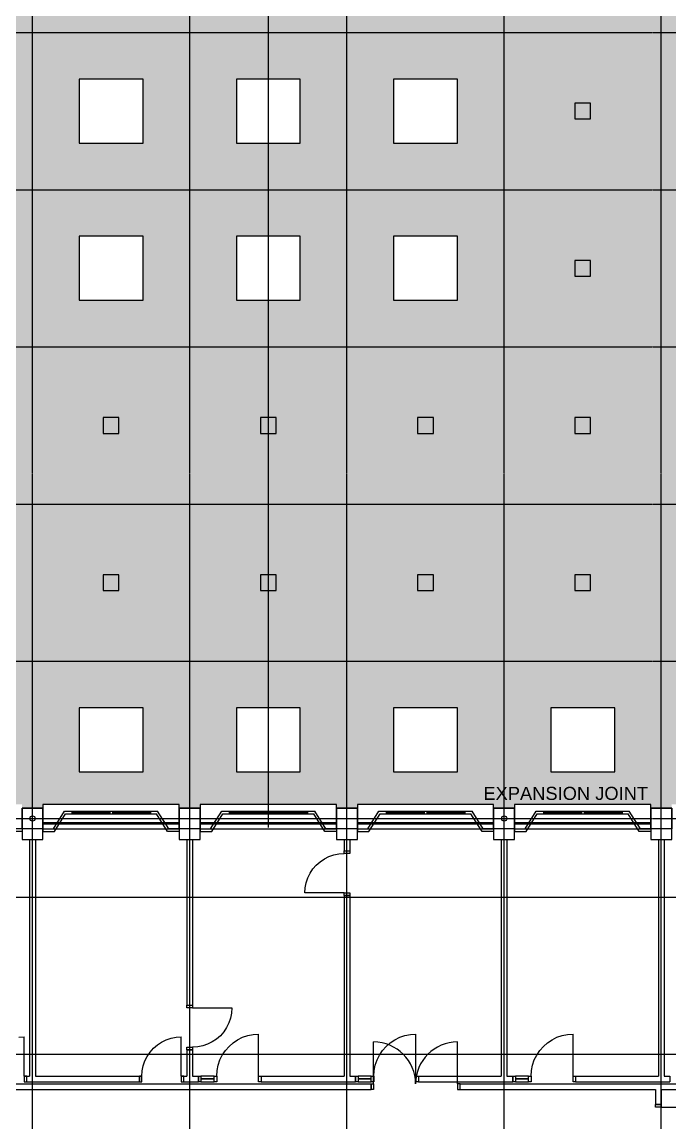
# Model space of a CAD drawing. Header units: millimetres. Extents: x -49883 to 118742, y -18440 to 67826.
# Drawn here: x -5733 to 6632, y 3965 to 24976 of the extents above; entities that cross this region are included whole.
import ezdxf

# ---------------------------------------------------------------- set-up
doc = ezdxf.new("R2010")
doc.units = ezdxf.units.MM
doc.linetypes.add('PCENTRE', pattern=[50.8, 31.75, -6.35, 6.35, -6.35])
doc.linetypes.add('PCENTRE2', pattern=[28.575, 19.05, -3.175, 3.175, -3.175])
for name, color, linetype in [('Boundaries_and_building_grids', 140, 'PCENTRE2'), ('Fourth Floor - Doors Windows and Openings', 1, 'Continuous'), ('Fourth Floor - Hatch', 1, 'Continuous'), ('Fourth Floor - Roofs', 2, 'Continuous'), ('Fourth Floor - Structural Members', 5, 'Continuous'), ('Fourth Floor - Text and Leaders', 1, 'Continuous'), ('Fourth Floor - Walls', 3, 'Continuous'), ('Third Floor - Doors Windows and Openings', 1, 'Continuous'), ('Third Floor - Railings', 2, 'Continuous'), ('Third Floor - Structural Members', 5, 'Continuous'), ('Third Floor - Walls', 3, 'Continuous')]:
    doc.layers.add(name, color=color, linetype=linetype)
doc.styles.add('Arial1', font='arial.ttf')

msp = doc.modelspace()

# ---------------------------------------------------------------- hatches: boundary and pattern name
at = {"layer": 'Fourth Floor - Hatch', "linetype": 'Continuous', "lineweight": -3}
h = msp.add_hatch(dxfattribs=at)
h.set_pattern_fill('DOTS', color=8, scale=75, angle=30, style=0)
h.paths.add_polyline_path([(-14933, 37176), (12867, 37176), (12867, 10046), (9667, 10046), (9667, 9976), (9267, 9976), (9267, 10046), (6667, 10046), (6667, 9976), (6267, 9976), (6267, 10046), (3667, 10046), (3667, 9976), (3267, 9976), (3267, 10046), (667, 10046), (667, 9976), (267, 9976), (267, 10046), (-2333, 10046), (-2333, 9976), (-2733, 9976), (-2733, 10046), (-5333, 10046), (-5333, 9976), (-5733, 9976), (-5733, 10046), (-8333, 10046), (-8333, 9976), (-8733, 9976), (-8733, 10046), (-11333, 10046), (-11333, 9976), (-11733, 9976), (-11733, 10046), (-14933, 10046)])
h.paths.add_polyline_path([(-13643, 11886), (-13643, 10666), (-12423, 10666), (-12423, 11886)])
h.paths.add_polyline_path([(-10643, 11886), (-10643, 10666), (-9423, 10666), (-9423, 11886)])
h.paths.add_polyline_path([(-7643, 11886), (-7643, 10666), (-6423, 10666), (-6423, 11886)])
h.paths.add_polyline_path([(-4643, 11886), (-4643, 10666), (-3423, 10666), (-3423, 11886)])
h.paths.add_polyline_path([(-1643, 11886), (-1643, 10666), (-423, 10666), (-423, 11886)])
h.paths.add_polyline_path([(1357, 11886), (1357, 10666), (2577, 10666), (2577, 11886)])
h.paths.add_polyline_path([(4357, 11886), (4357, 10666), (5577, 10666), (5577, 11886)])
h.paths.add_polyline_path([(7357, 11886), (7357, 10666), (8577, 10666), (8577, 11886)])
h.paths.add_polyline_path([(10357, 11886), (10357, 10666), (11577, 10666), (11577, 11886)])
h.paths.add_polyline_path([(10357, 14886), (10357, 13666), (11577, 13666), (11577, 14886)])
h.paths.add_polyline_path([(10357, 17886), (10357, 16666), (11577, 16666), (11577, 17886)])
h.paths.add_polyline_path([(10357, 20886), (10357, 19666), (11577, 19666), (11577, 20886)])
h.paths.add_polyline_path([(10357, 23886), (10357, 22666), (11577, 22666), (11577, 23886)])
h.paths.add_polyline_path([(10357, 26886), (10357, 25666), (11577, 25666), (11577, 26886)])
h.paths.add_polyline_path([(10357, 29886), (10357, 28666), (11577, 28666), (11577, 29886)])
h.paths.add_polyline_path([(10357, 32886), (10357, 31666), (11577, 31666), (11577, 32886)])
h.paths.add_polyline_path([(10357, 35886), (10357, 34666), (11577, 34666), (11577, 35886)])
h.paths.add_polyline_path([(7357, 35886), (7357, 34666), (8577, 34666), (8577, 35886)])
h.paths.add_polyline_path([(4357, 35886), (4357, 34666), (5577, 34666), (5577, 35886)])
h.paths.add_polyline_path([(1357, 35886), (1357, 34666), (2577, 34666), (2577, 35886)])
h.paths.add_polyline_path([(-1643, 35886), (-1643, 34666), (-423, 34666), (-423, 35886)])
h.paths.add_polyline_path([(-4643, 35886), (-4643, 34666), (-3423, 34666), (-3423, 35886)])
h.paths.add_polyline_path([(-7643, 35886), (-7643, 34666), (-6423, 34666), (-6423, 35886)])
h.paths.add_polyline_path([(-10643, 35886), (-10643, 34666), (-9423, 34666), (-9423, 35886)])
h.paths.add_polyline_path([(-13643, 35886), (-13643, 34666), (-12423, 34666), (-12423, 35886)])
h.paths.add_polyline_path([(-13643, 32886), (-13643, 31666), (-12423, 31666), (-12423, 32886)])
h.paths.add_polyline_path([(-13643, 29886), (-13643, 28666), (-12423, 28666), (-12423, 29886)])
h.paths.add_polyline_path([(-13643, 26886), (-13643, 25666), (-12423, 25666), (-12423, 26886)])
h.paths.add_polyline_path([(-13643, 23886), (-13643, 22666), (-12423, 22666), (-12423, 23886)])
h.paths.add_polyline_path([(-13643, 20886), (-13643, 19666), (-12423, 19666), (-12423, 20886)])
h.paths.add_polyline_path([(-13643, 17886), (-13643, 16666), (-12423, 16666), (-12423, 17886)])
h.paths.add_polyline_path([(-13643, 14886), (-13643, 13666), (-12423, 13666), (-12423, 14886)])
h.paths.add_polyline_path([(-4643, 26886), (-4643, 25666), (-3423, 25666), (-3423, 26886)])
h.paths.add_polyline_path([(-1643, 26886), (-1643, 25666), (-423, 25666), (-423, 26886)])
h.paths.add_polyline_path([(1357, 26886), (1357, 25666), (2577, 25666), (2577, 26886)])
h.paths.add_polyline_path([(-4643, 23886), (-4643, 22666), (-3423, 22666), (-3423, 23886)])
h.paths.add_polyline_path([(-1643, 23886), (-1643, 22666), (-423, 22666), (-423, 23886)])
h.paths.add_polyline_path([(1357, 23886), (1357, 22666), (2577, 22666), (2577, 23886)])
h.paths.add_polyline_path([(-4643, 20886), (-4643, 19666), (-3423, 19666), (-3423, 20886)])
h.paths.add_polyline_path([(-1643, 20886), (-1643, 19666), (-423, 19666), (-423, 20886)])
h.paths.add_polyline_path([(1357, 20886), (1357, 19666), (2577, 19666), (2577, 20886)])

# ---------------------------------------------------------------- linework, layer by layer
at = {"layer": 'Boundaries_and_building_grids', "color": 140, "linetype": 'PCENTRE', "lineweight": -3}
for p, q in [((-5533, -11774), (-5533, 60112)), ((-2533, -11774), (-2533, 60118)), ((467, -11774), (467, 60123)), ((3467, -11774), (3467, 60129)), ((6467, -11774), (6467, 60134)), ((-49883, 24776), (47817, 24776)), ((-49883, 21776), (47817, 21776)), ((-49883, 18776), (47817, 18776)), ((-49883, 15776), (47817, 15776)), ((-49883, 12776), (47817, 12776)), ((-49883, 9776), (47817, 9776)), ((-27283, 8276), (25217, 8276)), ((-27283, 5276), (25217, 5276))]:
    msp.add_line(p, q, dxfattribs=at)
at = {"layer": 'Fourth Floor - Doors Windows and Openings', "color": 1, "linetype": 'Continuous'}
for p, q in [((-2733, 9695, 13800), (-5333, 9695, 13800)), ((-5333, 9675, 13800), (-2733, 9675, 13800)), ((267, 9695, 13800), (-2333, 9695, 13800)), ((-2333, 9675, 13800), (267, 9675, 13800)), ((3267, 9695, 13800), (667, 9695, 13800)), ((667, 9675, 13800), (3267, 9675, 13800)), ((6267, 9695, 13800), (3667, 9695, 13800)), ((3667, 9675, 13800), (6267, 9675, 13800)), ((977, 4711, 13800), (977, 5511, 13800)), ((2577, 4711, 13800), (2577, 5511, 13800)), ((6467, 4268, 13800), (7267, 4268, 13800))]:
    msp.add_line(p, q, dxfattribs=at)
at = {"layer": 'Fourth Floor - Doors Windows and Openings', "color": 1, "linetype": 'Continuous', "elevation": 13800}
for points in [[(-2733, 10046), (-5333, 10046), (-5333, 9576), (-2733, 9576), (-2733, 10046)], [(267, 10046), (-2333, 10046), (-2333, 9576), (267, 9576), (267, 10046)], [(3267, 10046), (667, 10046), (667, 9576), (3267, 9576), (3267, 10046)], [(6267, 10046), (3667, 10046), (3667, 9576), (6267, 9576), (6267, 10046)], [(977, 4601), (927, 4601), (927, 4711), (977, 4711), (977, 4601)], [(2577, 4601), (2627, 4601), (2627, 4711), (2577, 4711), (2577, 4601)], [(6357, 4268), (6357, 4318), (6467, 4318), (6467, 4268), (6357, 4268)]]:
    msp.add_lwpolyline(points, dxfattribs=at)
at = {"layer": 'Fourth Floor - Doors Windows and Openings', "color": 1, "linetype": 'Continuous'}
for centre, start, end in [((977, 4711, 13800), 0, 90), ((2577, 4711, 13800), 90, 180), ((6467, 4268, 13800), 270, 0)]:
    msp.add_arc(centre, 800, start, end, dxfattribs=at)
at = {"layer": 'Fourth Floor - Roofs', "color": 1, "linetype": 'Continuous', "lineweight": -3}
msp.add_line((-1033, 37176, 13800), (-1033, 9601, 13800), dxfattribs=at)
at = {"layer": 'Fourth Floor - Roofs', "color": 1, "linetype": 'Continuous', "lineweight": -3, "elevation": 13800}
for points in [[(-4643, 23886), (-4643, 22666), (-3423, 22666), (-3423, 23886)], [(-1643, 23886), (-1643, 22666), (-423, 22666), (-423, 23886)], [(1357, 23886), (1357, 22666), (2577, 22666), (2577, 23886)], [(4817, 23426), (4817, 23126), (5117, 23126), (5117, 23426)], [(-4643, 20886), (-4643, 19666), (-3423, 19666), (-3423, 20886)], [(-1643, 20886), (-1643, 19666), (-423, 19666), (-423, 20886)], [(1357, 20886), (1357, 19666), (2577, 19666), (2577, 20886)], [(4817, 20426), (4817, 20126), (5117, 20126), (5117, 20426)], [(-4183, 17426), (-4183, 17126), (-3883, 17126), (-3883, 17426)], [(-1183, 17426), (-1183, 17126), (-883, 17126), (-883, 17426)], [(1817, 17426), (1817, 17126), (2117, 17126), (2117, 17426)], [(4817, 17426), (4817, 17126), (5117, 17126), (5117, 17426)], [(-4183, 14426), (-4183, 14126), (-3883, 14126), (-3883, 14426)], [(-1183, 14426), (-1183, 14126), (-883, 14126), (-883, 14426)], [(1817, 14426), (1817, 14126), (2117, 14126), (2117, 14426)], [(4817, 14426), (4817, 14126), (5117, 14126), (5117, 14426)], [(-4643, 11886), (-4643, 10666), (-3423, 10666), (-3423, 11886)], [(-1643, 11886), (-1643, 10666), (-423, 10666), (-423, 11886)], [(1357, 11886), (1357, 10666), (2577, 10666), (2577, 11886)], [(4357, 11886), (4357, 10666), (5577, 10666), (5577, 11886)]]:
    msp.add_lwpolyline(points, close=True, dxfattribs=at)
at = {"layer": 'Fourth Floor - Structural Members', "color": 5, "linetype": 'Continuous', "lineweight": -3, "elevation": 13800}
for points in [[(-5333, 9576), (-5733, 9576), (-5733, 9976), (-5333, 9976), (-5333, 9576)], [(-2333, 9576), (-2733, 9576), (-2733, 9976), (-2333, 9976), (-2333, 9576)], [(667, 9576), (267, 9576), (267, 9976), (667, 9976), (667, 9576)], [(3667, 9576), (3267, 9576), (3267, 9976), (3667, 9976), (3667, 9576)], [(6667, 9576), (6267, 9576), (6267, 9976), (6667, 9976), (6667, 9576)]]:
    msp.add_lwpolyline(points, dxfattribs=at)
at = {"layer": 'Fourth Floor - Structural Members', "color": 5, "linetype": 'Continuous', "lineweight": -3}
for centre in [(-5533, 9776, 13800), (3467, 9776, 13800)]:
    msp.add_circle(centre, 50, dxfattribs=at)
at = {"layer": 'Fourth Floor - Walls', "color": 2, "linetype": 'Continuous'}
for p, q in [((-10108, 4711, 13800), (927, 4711, 13800)), ((927, 4711, 13800), (927, 4601, 13800)), ((2627, 4711, 13800), (12412, 4711, 13800)), ((-13033, 4601, 13800), (927, 4601, 13800)), ((2627, 4601, 13800), (6357, 4601, 13800)), ((6357, 4601, 13800), (6357, 4318, 13800)), ((6467, 4601, 13800), (8247, 4601, 13800)), ((6467, 4601, 13800), (6467, 4318, 13800)), ((6467, 4318, 13800), (6357, 4318, 13800))]:
    msp.add_line(p, q, dxfattribs=at)
at = {"layer": 'Third Floor - Doors Windows and Openings'}
for p, q in [((37, 9005, 10350), (125, 9049, 10350)), ((125, 9049, 10350), (218, 9080, 10350)), ((218, 9080, 10350), (314, 9099, 10350)), ((314, 9099, 10350), (412, 9106, 10350)), ((-183, 8812, 10350), (-118, 8886, 10350)), ((-118, 8886, 10350), (-44, 8951, 10350)), ((-44, 8951, 10350), (37, 9005, 10350)), ((-312, 8550, 10350), (-281, 8643, 10350)), ((-281, 8643, 10350), (-237, 8731, 10350)), ((-237, 8731, 10350), (-183, 8812, 10350)), ((-338, 8356, 10350), (-331, 8454, 10350)), ((-331, 8454, 10350), (-312, 8550, 10350)), ((-1728, 6161, 10350), (-1734, 6063, 10350)), ((-1753, 5967, 10350), (-1785, 5874, 10350)), ((-1734, 6063, 10350), (-1753, 5967, 10350)), ((-1883, 5704, 10350), (-1947, 5630, 10350)), ((-1828, 5786, 10350), (-1883, 5704, 10350)), ((-1785, 5874, 10350), (-1828, 5786, 10350)), ((-5791, 5604, 10350), (-5694, 5611, 10350)), ((-3150, 5456, 10350), (-3069, 5510, 10350)), ((-3069, 5510, 10350), (-2981, 5554, 10350)), ((-2981, 5554, 10350), (-2888, 5585, 10350)), ((-2888, 5585, 10350), (-2791, 5604, 10350)), ((-2791, 5604, 10350), (-2694, 5611, 10350)), ((-2191, 5468, 10350), (-2284, 5436, 10350)), ((-2103, 5511, 10350), (-2191, 5468, 10350)), ((-2021, 5566, 10350), (-2103, 5511, 10350)), ((-1947, 5630, 10350), (-2021, 5566, 10350)), ((-1783, 5426, 10350), (-1705, 5495, 10350)), ((-1705, 5495, 10350), (-1618, 5554, 10350)), ((-1618, 5554, 10350), (-1524, 5600, 10350)), ((-1524, 5600, 10350), (-1425, 5633, 10350)), ((-1425, 5633, 10350), (-1322, 5654, 10350)), ((-1322, 5654, 10350), (-1218, 5661, 10350)), ((1217, 5426, 10350), (1295, 5495, 10350)), ((1295, 5495, 10350), (1382, 5554, 10350)), ((1382, 5554, 10350), (1476, 5600, 10350)), ((1476, 5600, 10350), (1575, 5633, 10350)), ((1575, 5633, 10350), (1678, 5654, 10350)), ((1678, 5654, 10350), (1782, 5661, 10350)), ((4217, 5426, 10350), (4295, 5495, 10350)), ((4295, 5495, 10350), (4382, 5554, 10350)), ((4382, 5554, 10350), (4476, 5600, 10350)), ((4476, 5600, 10350), (4575, 5633, 10350)), ((4575, 5633, 10350), (4678, 5654, 10350)), ((4678, 5654, 10350), (4782, 5661, 10350)), ((-3343, 5236, 10350), (-3289, 5317, 10350)), ((-3289, 5317, 10350), (-3224, 5391, 10350)), ((-3224, 5391, 10350), (-3150, 5456, 10350)), ((-2380, 5417, 10350), (-2478, 5411, 10350)), ((-2284, 5436, 10350), (-2380, 5417, 10350)), ((-1957, 5167, 10350), (-1911, 5261, 10350)), ((-1911, 5261, 10350), (-1852, 5348, 10350)), ((-1852, 5348, 10350), (-1783, 5426, 10350)), ((1043, 5167, 10350), (1089, 5261, 10350)), ((1089, 5261, 10350), (1148, 5348, 10350)), ((1148, 5348, 10350), (1217, 5426, 10350)), ((4043, 5167, 10350), (4089, 5261, 10350)), ((4089, 5261, 10350), (4148, 5348, 10350)), ((4148, 5348, 10350), (4217, 5426, 10350)), ((-3437, 4959, 10350), (-3418, 5055, 10350)), ((-3418, 5055, 10350), (-3386, 5148, 10350)), ((-3386, 5148, 10350), (-3343, 5236, 10350)), ((-2011, 4965, 10350), (-1991, 5068, 10350)), ((-1991, 5068, 10350), (-1957, 5167, 10350)), ((989, 4965, 10350), (1009, 5068, 10350)), ((1009, 5068, 10350), (1043, 5167, 10350)), ((3989, 4965, 10350), (4009, 5068, 10350)), ((4009, 5068, 10350), (4043, 5167, 10350)), ((-3444, 4861, 10350), (-3437, 4959, 10350)), ((-2018, 4861, 10350), (-2011, 4965, 10350)), ((982, 4861, 10350), (989, 4965, 10350)), ((3982, 4861, 10350), (3989, 4965, 10350))]:
    msp.add_line(p, q, dxfattribs=at)
at = {"layer": 'Third Floor - Doors Windows and Openings', "linetype": 'Continuous'}
for p, q in [((412, 8356, 10350), (-338, 8356, 10350)), ((-2478, 6161, 10350), (-1728, 6161, 10350)), ((-5694, 4861, 10350), (-5694, 5611, 10350)), ((-2694, 4861, 10350), (-2694, 5611, 10350)), ((-1218, 4861, 10350), (-1218, 5661, 10350)), ((1782, 4861, 10350), (1782, 5661, 10350)), ((4782, 4861, 10350), (4782, 5661, 10350)), ((-2068, 4861, 10350), (-2318, 4861, 10350)), ((932, 4861, 10350), (682, 4861, 10350)), ((3932, 4861, 10350), (3682, 4861, 10350)), ((-2318, 4811, 10350), (-2068, 4811, 10350)), ((-2068, 4801, 10350), (-2318, 4801, 10350)), ((-2318, 4751, 10350), (-2068, 4751, 10350)), ((682, 4811, 10350), (932, 4811, 10350)), ((932, 4801, 10350), (682, 4801, 10350)), ((682, 4751, 10350), (932, 4751, 10350)), ((3682, 4811, 10350), (3932, 4811, 10350)), ((3932, 4801, 10350), (3682, 4801, 10350)), ((3682, 4751, 10350), (3932, 4751, 10350))]:
    msp.add_line(p, q, dxfattribs=at)
at = {"layer": 'Third Floor - Doors Windows and Openings', "linetype": 'Continuous', "elevation": 10350}
for points in [[(522, 9106), (412, 9106), (412, 9156), (522, 9156), (522, 9106)], [(522, 8306), (412, 8306), (412, 8356), (522, 8356), (522, 8306)], [(-2588, 6211), (-2478, 6211), (-2478, 6161), (-2588, 6161), (-2588, 6211)], [(-2588, 5411), (-2478, 5411), (-2478, 5361), (-2588, 5361), (-2588, 5411)], [(-5644, 4751), (-5644, 4861), (-5694, 4861), (-5694, 4751), (-5644, 4751)], [(-3444, 4751), (-3444, 4861), (-3494, 4861), (-3494, 4751), (-3444, 4751)], [(-2644, 4751), (-2644, 4861), (-2694, 4861), (-2694, 4751), (-2644, 4751)], [(-2318, 4861), (-2318, 4751), (-2368, 4751), (-2368, 4861), (-2318, 4861)], [(-2018, 4861), (-2018, 4751), (-2068, 4751), (-2068, 4861), (-2018, 4861)], [(-1168, 4861), (-1168, 4751), (-1218, 4751), (-1218, 4861), (-1168, 4861)], [(682, 4861), (682, 4751), (632, 4751), (632, 4861), (682, 4861)], [(982, 4861), (982, 4751), (932, 4751), (932, 4861), (982, 4861)], [(1832, 4861), (1832, 4751), (1782, 4751), (1782, 4861), (1832, 4861)], [(3682, 4861), (3682, 4751), (3632, 4751), (3632, 4861), (3682, 4861)], [(3982, 4861), (3982, 4751), (3932, 4751), (3932, 4861), (3982, 4861)], [(4832, 4861), (4832, 4751), (4782, 4751), (4782, 4861), (4832, 4861)]]:
    msp.add_lwpolyline(points, dxfattribs=at)
at = {"layer": 'Third Floor - Railings', "linetype": 'Continuous'}
for p, q in [((-5133, 9576, 10350), (-4921, 9913, 10350)), ((-4921, 9913, 10350), (-3145, 9913, 10350)), ((-4783, 9913, 10350), (-4783, 9863, 10350)), ((-4783, 9888, 10350), (-4058, 9888, 10350)), ((-4058, 9913, 10350), (-4058, 9863, 10350)), ((-4008, 9913, 10350), (-4008, 9863, 10350)), ((-4008, 9888, 10350), (-3283, 9888, 10350)), ((-3283, 9913, 10350), (-3283, 9863, 10350)), ((-2933, 9576, 10350), (-3145, 9913, 10350)), ((-2133, 9576, 10350), (-1921, 9913, 10350)), ((-1921, 9913, 10350), (-145, 9913, 10350)), ((-1783, 9913, 10350), (-1783, 9863, 10350)), ((-1783, 9888, 10350), (-1058, 9888, 10350)), ((-1058, 9913, 10350), (-1058, 9863, 10350)), ((-1008, 9913, 10350), (-1008, 9863, 10350)), ((-1008, 9888, 10350), (-283, 9888, 10350)), ((-283, 9913, 10350), (-283, 9863, 10350)), ((67, 9576, 10350), (-145, 9913, 10350)), ((867, 9576, 10350), (1079, 9913, 10350)), ((1079, 9913, 10350), (2855, 9913, 10350)), ((1217, 9913, 10350), (1217, 9863, 10350)), ((1217, 9888, 10350), (1942, 9888, 10350)), ((1942, 9913, 10350), (1942, 9863, 10350)), ((1992, 9913, 10350), (1992, 9863, 10350)), ((1992, 9888, 10350), (2717, 9888, 10350)), ((2717, 9913, 10350), (2717, 9863, 10350)), ((3067, 9576, 10350), (2855, 9913, 10350)), ((3867, 9576, 10350), (4079, 9913, 10350)), ((4079, 9913, 10350), (5855, 9913, 10350)), ((4217, 9913, 10350), (4217, 9863, 10350)), ((4217, 9888, 10350), (4942, 9888, 10350)), ((4942, 9913, 10350), (4942, 9863, 10350)), ((4992, 9913, 10350), (4992, 9863, 10350)), ((4992, 9888, 10350), (5717, 9888, 10350)), ((5717, 9913, 10350), (5717, 9863, 10350)), ((6067, 9576, 10350), (5855, 9913, 10350)), ((-5112, 9526, 10350), (-4900, 9863, 10350)), ((-4900, 9863, 10350), (-3166, 9863, 10350)), ((-2954, 9526, 10350), (-3166, 9863, 10350)), ((-2112, 9526, 10350), (-1900, 9863, 10350)), ((-1900, 9863, 10350), (-166, 9863, 10350)), ((46, 9526, 10350), (-166, 9863, 10350)), ((888, 9526, 10350), (1100, 9863, 10350)), ((1100, 9863, 10350), (2834, 9863, 10350)), ((3046, 9526, 10350), (2834, 9863, 10350)), ((3888, 9526, 10350), (4100, 9863, 10350)), ((4100, 9863, 10350), (5834, 9863, 10350)), ((6046, 9526, 10350), (5834, 9863, 10350)), ((-5733, 9526, 10350), (-5954, 9526, 10350)), ((-5733, 9576, 10350), (-5933, 9576, 10350)), ((-5733, 9576, 10350), (-5733, 9526, 10350)), ((-5333, 9576, 10350), (-5333, 9526, 10350)), ((-5333, 9576, 10350), (-5133, 9576, 10350)), ((-5333, 9526, 10350), (-5112, 9526, 10350)), ((-2733, 9526, 10350), (-2954, 9526, 10350)), ((-2733, 9576, 10350), (-2933, 9576, 10350)), ((-2733, 9576, 10350), (-2733, 9526, 10350)), ((-2333, 9576, 10350), (-2133, 9576, 10350)), ((-2333, 9576, 10350), (-2333, 9526, 10350)), ((-2333, 9526, 10350), (-2112, 9526, 10350)), ((267, 9526, 10350), (46, 9526, 10350)), ((267, 9576, 10350), (67, 9576, 10350)), ((267, 9576, 10350), (267, 9526, 10350)), ((667, 9576, 10350), (667, 9526, 10350)), ((667, 9576, 10350), (867, 9576, 10350)), ((667, 9526, 10350), (888, 9526, 10350)), ((3267, 9526, 10350), (3046, 9526, 10350)), ((3267, 9576, 10350), (3067, 9576, 10350)), ((3267, 9576, 10350), (3267, 9526, 10350)), ((3667, 9576, 10350), (3867, 9576, 10350)), ((3667, 9576, 10350), (3667, 9526, 10350)), ((3667, 9526, 10350), (3888, 9526, 10350)), ((6267, 9526, 10350), (6046, 9526, 10350)), ((6267, 9576, 10350), (6067, 9576, 10350)), ((6267, 9576, 10350), (6267, 9526, 10350))]:
    msp.add_line(p, q, dxfattribs=at)
at = {"layer": 'Third Floor - Structural Members', "color": 5, "linetype": 'Continuous', "elevation": 10350}
for points in [[(-5733, 9976), (-5733, 9376), (-5333, 9376), (-5333, 9976)], [(-2733, 9376), (-2333, 9376), (-2333, 9976), (-2733, 9976)], [(267, 9976), (267, 9376), (667, 9376), (667, 9976)], [(3667, 9376), (3667, 9976), (3267, 9976), (3267, 9376)], [(6667, 9376), (6667, 9976), (6267, 9976), (6267, 9376)]]:
    msp.add_lwpolyline(points, close=True, dxfattribs=at)
for points in [[(-5588, 9376), (-5478, 9376)], [(-2588, 9376), (-2478, 9376)], [(3412, 9376), (3522, 9376)], [(6412, 9376), (6522, 9376)]]:
    msp.add_lwpolyline(points, dxfattribs=at)
at = {"layer": 'Third Floor - Structural Members', "color": 5, "linetype": 'Continuous', "lineweight": -3}
for centre in [(-5533, 9776, 10350), (3467, 9776, 10350)]:
    msp.add_circle(centre, 50, dxfattribs=at)
at = {"layer": 'Third Floor - Walls', "color": 2, "linetype": 'Continuous'}
for p, q in [((-5588, 9376, 10350), (-5588, 4861, 10350)), ((-5478, 9376, 10350), (-5478, 4861, 10350)), ((-2588, 9376, 10350), (-2588, 6211, 10350)), ((-2478, 9376, 10350), (-2478, 6211, 10350)), ((412, 9376, 10350), (522, 9376, 10350)), ((412, 9376, 10350), (412, 9156, 10350)), ((522, 9376, 10350), (522, 9156, 10350)), ((3412, 9376, 10350), (3412, 4861, 10350)), ((3522, 9376, 10350), (3522, 4861, 10350)), ((6412, 9376, 10350), (6412, 4861, 10350)), ((6522, 9376, 10350), (6522, 4861, 10350)), ((412, 9156, 10350), (522, 9156, 10350)), ((412, 8306, 10350), (522, 8306, 10350)), ((412, 8306, 10350), (412, 4861, 10350)), ((522, 8306, 10350), (522, 4861, 10350)), ((-2588, 6211, 10350), (-2478, 6211, 10350)), ((-2588, 5361, 10350), (-2588, 4861, 10350)), ((-2588, 5361, 10350), (-2478, 5361, 10350)), ((-2478, 5361, 10350), (-2478, 4861, 10350)), ((-5694, 4861, 10350), (-5588, 4861, 10350)), ((-5644, 4751, 10350), (-5644, 4861, 10350)), ((-5478, 4861, 10350), (-3444, 4861, 10350)), ((-3494, 4751, 10350), (-3494, 4861, 10350)), ((-2694, 4861, 10350), (-2588, 4861, 10350)), ((-2644, 4751, 10350), (-2644, 4861, 10350)), ((-2478, 4861, 10350), (-2368, 4861, 10350)), ((-2368, 4861, 10350), (-2368, 4751, 10350)), ((-1168, 4861, 10350), (-1168, 4751, 10350)), ((-1168, 4861, 10350), (412, 4861, 10350)), ((522, 4861, 10350), (632, 4861, 10350)), ((632, 4861, 10350), (632, 4751, 10350)), ((1832, 4861, 10350), (1832, 4751, 10350)), ((1832, 4861, 10350), (3412, 4861, 10350)), ((3522, 4861, 10350), (3632, 4861, 10350)), ((3632, 4861, 10350), (3632, 4751, 10350)), ((4832, 4861, 10350), (6412, 4861, 10350)), ((4832, 4861, 10350), (4832, 4751, 10350)), ((6522, 4861, 10350), (6632, 4861, 10350)), ((6632, 4861, 10350), (6632, 4751, 10350)), ((-5694, 4751, 10350), (-3444, 4751, 10350)), ((-2694, 4751, 10350), (-2588, 4751, 10350)), ((-2588, 4751, 10350), (-2368, 4751, 10350)), ((-1168, 4751, 10350), (632, 4751, 10350)), ((1832, 4751, 10350), (3632, 4751, 10350)), ((4832, 4751, 10350), (6632, 4751, 10350))]:
    msp.add_line(p, q, dxfattribs=at)

# ---------------------------------------------------------------- texts
at = {"layer": 'Fourth Floor - Text and Leaders', "color": 2, "linetype": 'Continuous', "insert": (3071, 10380, 13800), "char_height": 250, "attachment_point": 1, "style": 'Arial1'}
msp.add_mtext('EXPANSION JOINT', dxfattribs=at)

doc.saveas('drawing.dxf')
